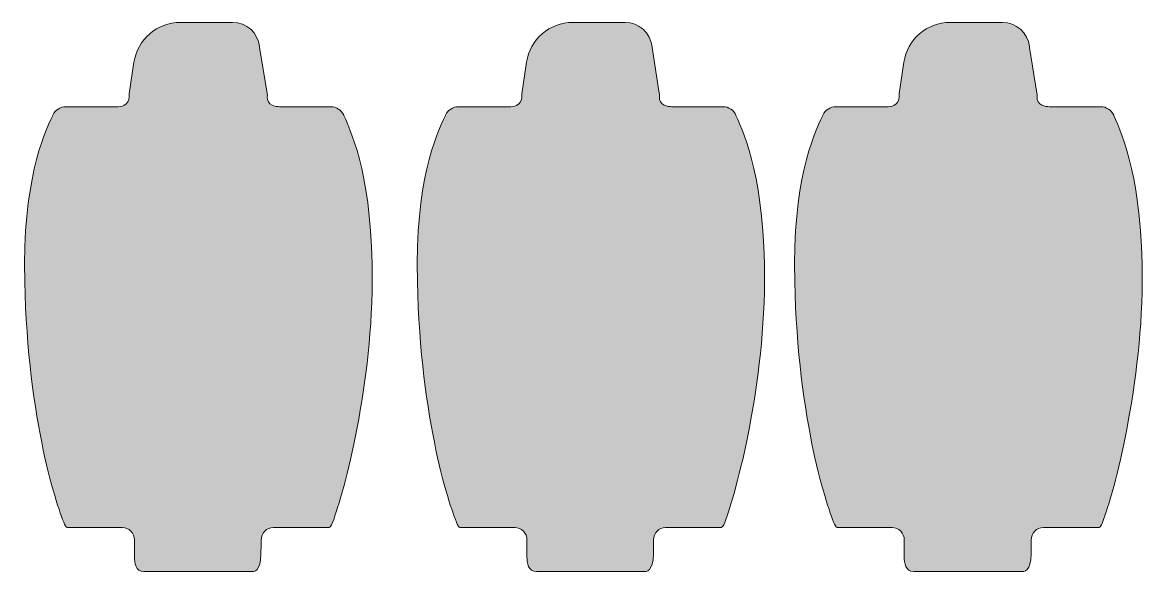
# Model space of a CAD drawing. Header units: inches. Extents: x -0.2 to 23, y 0 to 27.3.
# Drawn here: x 10.49 to 21.92, y 0 to 5.6 of the extents above; entities that cross this region are included whole.
import ezdxf

# ---------------------------------------------------------------- set-up
doc = ezdxf.new("R2010")
doc.units = ezdxf.units.IN
doc.header["$MEASUREMENT"] = 0
doc.layers.add('Paper Pumpkin Flowers', color=7, linetype='Continuous', lineweight=0)

msp = doc.modelspace()

# ---------------------------------------------------------------- hatches: boundary and pattern name
at = {"layer": 'Paper Pumpkin Flowers', "true_color": 0xe6e7e8, "transparency": 33554687}
h = msp.add_hatch(color=254, dxfattribs=at)
h.dxf.hatch_style = 2
edge = h.paths.add_edge_path()
edge.add_spline(control_points=[(12.985, 4.879), (12.988, 4.867), (12.988, 4.854), (12.986, 4.842), (12.983, 4.807), (13.003, 4.774), (13.035, 4.758), (13.058, 4.747), (13.094, 4.742), (13.111, 4.742), (13.111, 4.742), (13.635, 4.742), (13.635, 4.742), (13.692, 4.742), (13.744, 4.708), (13.767, 4.656), (13.767, 4.656), (13.767, 4.654), (13.767, 4.654), (13.863, 4.438), (14.061, 3.988), (14.057, 2.954), (14.05, 1.818), (13.746, 0.724), (13.642, 0.474), (13.635, 0.458), (13.621, 0.447), (13.606, 0.447), (13.606, 0.447), (13.049, 0.447), (13.049, 0.447), (12.981, 0.447), (12.924, 0.39), (12.924, 0.321), (12.924, 0.321), (12.924, 0.267), (12.924, 0.267), (12.924, 0.267), (12.922, 0.179), (12.922, 0.179), (12.919, -0.003), (12.853, -0.003), (12.818, -0.003), (12.818, -0.003), (11.728, -0.003), (11.728, -0.003), (11.643, -0.003), (11.631, 0.09), (11.631, 0.147), (11.631, 0.147), (11.631, 0.321), (11.631, 0.321), (11.631, 0.39), (11.575, 0.447), (11.506, 0.447), (11.506, 0.447), (10.95, 0.447), (10.95, 0.447), (10.94, 0.447), (10.932, 0.453), (10.926, 0.464), (10.847, 0.628), (10.543, 1.532), (10.511, 2.956), (10.488, 3.979), (10.697, 4.435), (10.797, 4.654), (10.797, 4.656), (10.799, 4.657), (10.799, 4.657), (10.822, 4.708), (10.874, 4.742), (10.931, 4.742), (10.931, 4.742), (11.451, 4.742), (11.451, 4.742), (11.467, 4.742), (11.499, 4.744), (11.524, 4.756), (11.558, 4.771), (11.579, 4.806), (11.576, 4.843), (11.575, 4.853), (11.576, 4.864), (11.578, 4.874), (11.578, 4.874), (11.626, 5.196), (11.626, 5.196), (11.661, 5.429), (11.862, 5.603), (12.099, 5.603), (12.099, 5.603), (12.632, 5.603), (12.632, 5.603), (12.774, 5.603), (12.892, 5.496), (12.907, 5.356), (12.907, 5.353), (12.907, 5.35), (12.908, 5.347), (12.908, 5.347), (12.985, 4.879), (12.985, 4.879)], knot_values=[0, 0, 0, 0, 1, 1, 1, 2, 2, 2, 3, 3, 3, 4, 4, 4, 5, 5, 5, 6, 6, 6, 7, 7, 7, 8, 8, 8, 9, 9, 9, 10, 10, 10, 11, 11, 11, 12, 12, 12, 13, 13, 13, 14, 14, 14, 15, 15, 15, 16, 16, 16, 17, 17, 17, 18, 18, 18, 19, 19, 19, 20, 20, 20, 21, 21, 21, 22, 22, 22, 23, 23, 23, 24, 24, 24, 25, 25, 25, 26, 26, 26, 27, 27, 27, 28, 28, 28, 29, 29, 29, 30, 30, 30, 31, 31, 31, 32, 32, 32, 33, 33, 33, 34, 34, 34, 34], degree=3, periodic=0)
h = msp.add_hatch(color=254, dxfattribs=at)
h.dxf.hatch_style = 2
edge = h.paths.add_edge_path()
edge.add_spline(control_points=[(16.986, 4.879), (16.989, 4.867), (16.989, 4.854), (16.987, 4.842), (16.985, 4.807), (17.004, 4.774), (17.036, 4.758), (17.06, 4.747), (17.096, 4.742), (17.112, 4.742), (17.112, 4.742), (17.636, 4.742), (17.636, 4.742), (17.693, 4.742), (17.746, 4.708), (17.769, 4.656), (17.769, 4.656), (17.769, 4.654), (17.769, 4.654), (17.865, 4.438), (18.064, 3.988), (18.06, 2.954), (18.053, 1.818), (17.749, 0.724), (17.644, 0.474), (17.637, 0.458), (17.624, 0.447), (17.608, 0.447), (17.608, 0.447), (17.051, 0.447), (17.051, 0.447), (16.983, 0.447), (16.928, 0.39), (16.928, 0.321), (16.928, 0.321), (16.928, 0.267), (16.928, 0.267), (16.928, 0.267), (16.926, 0.179), (16.926, 0.179), (16.924, -0.003), (16.857, -0.003), (16.822, -0.003), (16.822, -0.003), (15.733, -0.003), (15.733, -0.003), (15.649, -0.003), (15.636, 0.09), (15.636, 0.147), (15.636, 0.147), (15.636, 0.321), (15.636, 0.321), (15.636, 0.39), (15.581, 0.447), (15.512, 0.447), (15.512, 0.447), (14.957, 0.447), (14.957, 0.447), (14.947, 0.447), (14.939, 0.453), (14.933, 0.464), (14.854, 0.628), (14.55, 1.532), (14.518, 2.956), (14.494, 3.979), (14.704, 4.435), (14.804, 4.654), (14.804, 4.656), (14.806, 4.657), (14.806, 4.657), (14.829, 4.708), (14.881, 4.742), (14.937, 4.742), (14.937, 4.742), (15.458, 4.742), (15.458, 4.742), (15.474, 4.742), (15.506, 4.744), (15.531, 4.756), (15.565, 4.771), (15.586, 4.806), (15.583, 4.843), (15.582, 4.853), (15.583, 4.864), (15.585, 4.874), (15.585, 4.874), (15.632, 5.196), (15.632, 5.196), (15.667, 5.429), (15.867, 5.603), (16.104, 5.603), (16.104, 5.603), (16.637, 5.603), (16.637, 5.603), (16.779, 5.603), (16.897, 5.496), (16.912, 5.356), (16.912, 5.353), (16.912, 5.35), (16.914, 5.347), (16.914, 5.347), (16.986, 4.879), (16.986, 4.879)], knot_values=[0, 0, 0, 0, 1, 1, 1, 2, 2, 2, 3, 3, 3, 4, 4, 4, 5, 5, 5, 6, 6, 6, 7, 7, 7, 8, 8, 8, 9, 9, 9, 10, 10, 10, 11, 11, 11, 12, 12, 12, 13, 13, 13, 14, 14, 14, 15, 15, 15, 16, 16, 16, 17, 17, 17, 18, 18, 18, 19, 19, 19, 20, 20, 20, 21, 21, 21, 22, 22, 22, 23, 23, 23, 24, 24, 24, 25, 25, 25, 26, 26, 26, 27, 27, 27, 28, 28, 28, 29, 29, 29, 30, 30, 30, 31, 31, 31, 32, 32, 32, 33, 33, 33, 34, 34, 34, 34], degree=3, periodic=0)
h = msp.add_hatch(color=254, dxfattribs=at)
h.dxf.hatch_style = 2
edge = h.paths.add_edge_path()
edge.add_spline(control_points=[(20.84, 4.879), (20.843, 4.867), (20.843, 4.854), (20.842, 4.842), (20.839, 4.807), (20.858, 4.774), (20.89, 4.758), (20.914, 4.747), (20.95, 4.742), (20.967, 4.742), (20.967, 4.742), (21.49, 4.742), (21.49, 4.742), (21.547, 4.742), (21.6, 4.708), (21.624, 4.656), (21.624, 4.656), (21.624, 4.654), (21.624, 4.654), (21.719, 4.438), (21.918, 3.988), (21.914, 2.954), (21.907, 1.818), (21.603, 0.724), (21.499, 0.474), (21.492, 0.458), (21.478, 0.447), (21.462, 0.447), (21.462, 0.447), (20.906, 0.447), (20.906, 0.447), (20.837, 0.447), (20.782, 0.39), (20.782, 0.321), (20.782, 0.321), (20.782, 0.267), (20.782, 0.267), (20.782, 0.267), (20.781, 0.179), (20.781, 0.179), (20.778, -0.003), (20.711, -0.003), (20.676, -0.003), (20.676, -0.003), (19.583, -0.003), (19.583, -0.003), (19.499, -0.003), (19.486, 0.09), (19.486, 0.147), (19.486, 0.147), (19.486, 0.321), (19.486, 0.321), (19.486, 0.39), (19.431, 0.447), (19.362, 0.447), (19.362, 0.447), (18.807, 0.447), (18.807, 0.447), (18.797, 0.447), (18.789, 0.453), (18.783, 0.464), (18.704, 0.628), (18.4, 1.532), (18.368, 2.956), (18.344, 3.979), (18.554, 4.435), (18.654, 4.654), (18.654, 4.656), (18.656, 4.657), (18.656, 4.657), (18.679, 4.708), (18.731, 4.742), (18.787, 4.742), (18.787, 4.742), (19.308, 4.742), (19.308, 4.742), (19.324, 4.742), (19.356, 4.744), (19.381, 4.756), (19.415, 4.771), (19.436, 4.806), (19.433, 4.843), (19.432, 4.853), (19.433, 4.864), (19.435, 4.874), (19.435, 4.874), (19.482, 5.196), (19.482, 5.196), (19.517, 5.429), (19.717, 5.603), (19.954, 5.603), (19.954, 5.603), (20.487, 5.603), (20.487, 5.603), (20.629, 5.603), (20.747, 5.496), (20.763, 5.356), (20.763, 5.353), (20.763, 5.35), (20.764, 5.347), (20.764, 5.347), (20.84, 4.879), (20.84, 4.879)], knot_values=[0, 0, 0, 0, 1, 1, 1, 2, 2, 2, 3, 3, 3, 4, 4, 4, 5, 5, 5, 6, 6, 6, 7, 7, 7, 8, 8, 8, 9, 9, 9, 10, 10, 10, 11, 11, 11, 12, 12, 12, 13, 13, 13, 14, 14, 14, 15, 15, 15, 16, 16, 16, 17, 17, 17, 18, 18, 18, 19, 19, 19, 20, 20, 20, 21, 21, 21, 22, 22, 22, 23, 23, 23, 24, 24, 24, 25, 25, 25, 26, 26, 26, 27, 27, 27, 28, 28, 28, 29, 29, 29, 30, 30, 30, 31, 31, 31, 32, 32, 32, 33, 33, 33, 34, 34, 34, 34], degree=3, periodic=0)

# ---------------------------------------------------------------- linework, layer by layer
at = {"layer": 'Paper Pumpkin Flowers'}
for points in [[(12.985, 4.879), (12.988, 4.867), (12.988, 4.854), (12.986, 4.842), (12.983, 4.807), (13.003, 4.774), (13.035, 4.758), (13.058, 4.747), (13.094, 4.742), (13.111, 4.742), (13.111, 4.742), (13.635, 4.742), (13.635, 4.742), (13.692, 4.742), (13.744, 4.708), (13.767, 4.656), (13.767, 4.656), (13.767, 4.654), (13.767, 4.654), (13.863, 4.438), (14.061, 3.988), (14.057, 2.954), (14.05, 1.818), (13.746, 0.724), (13.642, 0.474), (13.635, 0.458), (13.621, 0.447), (13.606, 0.447), (13.606, 0.447), (13.049, 0.447), (13.049, 0.447), (12.981, 0.447), (12.924, 0.39), (12.924, 0.321), (12.924, 0.321), (12.924, 0.267), (12.924, 0.267), (12.924, 0.267), (12.922, 0.179), (12.922, 0.179), (12.919, -0.003), (12.853, -0.003), (12.818, -0.003), (12.818, -0.003), (11.728, -0.003), (11.728, -0.003), (11.643, -0.003), (11.631, 0.09), (11.631, 0.147), (11.631, 0.147), (11.631, 0.321), (11.631, 0.321), (11.631, 0.39), (11.575, 0.447), (11.506, 0.447), (11.506, 0.447), (10.95, 0.447), (10.95, 0.447), (10.94, 0.447), (10.932, 0.453), (10.926, 0.464), (10.847, 0.628), (10.543, 1.532), (10.511, 2.956), (10.488, 3.979), (10.697, 4.435), (10.797, 4.654), (10.797, 4.656), (10.799, 4.657), (10.799, 4.657), (10.822, 4.708), (10.874, 4.742), (10.931, 4.742), (10.931, 4.742), (11.451, 4.742), (11.451, 4.742), (11.467, 4.742), (11.499, 4.744), (11.524, 4.756), (11.558, 4.771), (11.579, 4.806), (11.576, 4.843), (11.575, 4.853), (11.576, 4.864), (11.578, 4.874), (11.578, 4.874), (11.626, 5.196), (11.626, 5.196), (11.661, 5.429), (11.862, 5.603), (12.099, 5.603), (12.099, 5.603), (12.632, 5.603), (12.632, 5.603), (12.774, 5.603), (12.892, 5.496), (12.907, 5.356), (12.907, 5.353), (12.907, 5.35), (12.908, 5.347), (12.908, 5.347), (12.985, 4.879), (12.985, 4.879)], [(16.986, 4.879), (16.989, 4.867), (16.989, 4.854), (16.987, 4.842), (16.985, 4.807), (17.004, 4.774), (17.036, 4.758), (17.06, 4.747), (17.096, 4.742), (17.112, 4.742), (17.112, 4.742), (17.636, 4.742), (17.636, 4.742), (17.693, 4.742), (17.746, 4.708), (17.769, 4.656), (17.769, 4.656), (17.769, 4.654), (17.769, 4.654), (17.865, 4.438), (18.064, 3.988), (18.06, 2.954), (18.053, 1.818), (17.749, 0.724), (17.644, 0.474), (17.637, 0.458), (17.624, 0.447), (17.608, 0.447), (17.608, 0.447), (17.051, 0.447), (17.051, 0.447), (16.983, 0.447), (16.928, 0.39), (16.928, 0.321), (16.928, 0.321), (16.928, 0.267), (16.928, 0.267), (16.928, 0.267), (16.926, 0.179), (16.926, 0.179), (16.924, -0.003), (16.857, -0.003), (16.822, -0.003), (16.822, -0.003), (15.733, -0.003), (15.733, -0.003), (15.649, -0.003), (15.636, 0.09), (15.636, 0.147), (15.636, 0.147), (15.636, 0.321), (15.636, 0.321), (15.636, 0.39), (15.581, 0.447), (15.512, 0.447), (15.512, 0.447), (14.957, 0.447), (14.957, 0.447), (14.947, 0.447), (14.939, 0.453), (14.933, 0.464), (14.854, 0.628), (14.55, 1.532), (14.518, 2.956), (14.494, 3.979), (14.704, 4.435), (14.804, 4.654), (14.804, 4.656), (14.806, 4.657), (14.806, 4.657), (14.829, 4.708), (14.881, 4.742), (14.937, 4.742), (14.937, 4.742), (15.458, 4.742), (15.458, 4.742), (15.474, 4.742), (15.506, 4.744), (15.531, 4.756), (15.565, 4.771), (15.586, 4.806), (15.583, 4.843), (15.582, 4.853), (15.583, 4.864), (15.585, 4.874), (15.585, 4.874), (15.632, 5.196), (15.632, 5.196), (15.667, 5.429), (15.867, 5.603), (16.104, 5.603), (16.104, 5.603), (16.637, 5.603), (16.637, 5.603), (16.779, 5.603), (16.897, 5.496), (16.912, 5.356), (16.912, 5.353), (16.912, 5.35), (16.914, 5.347), (16.914, 5.347), (16.986, 4.879), (16.986, 4.879)], [(20.84, 4.879), (20.843, 4.867), (20.843, 4.854), (20.842, 4.842), (20.839, 4.807), (20.858, 4.774), (20.89, 4.758), (20.914, 4.747), (20.95, 4.742), (20.967, 4.742), (20.967, 4.742), (21.49, 4.742), (21.49, 4.742), (21.547, 4.742), (21.6, 4.708), (21.624, 4.656), (21.624, 4.656), (21.624, 4.654), (21.624, 4.654), (21.719, 4.438), (21.918, 3.988), (21.914, 2.954), (21.907, 1.818), (21.603, 0.724), (21.499, 0.474), (21.492, 0.458), (21.478, 0.447), (21.462, 0.447), (21.462, 0.447), (20.906, 0.447), (20.906, 0.447), (20.837, 0.447), (20.782, 0.39), (20.782, 0.321), (20.782, 0.321), (20.782, 0.267), (20.782, 0.267), (20.782, 0.267), (20.781, 0.179), (20.781, 0.179), (20.778, -0.003), (20.711, -0.003), (20.676, -0.003), (20.676, -0.003), (19.583, -0.003), (19.583, -0.003), (19.499, -0.003), (19.486, 0.09), (19.486, 0.147), (19.486, 0.147), (19.486, 0.321), (19.486, 0.321), (19.486, 0.39), (19.431, 0.447), (19.362, 0.447), (19.362, 0.447), (18.807, 0.447), (18.807, 0.447), (18.797, 0.447), (18.789, 0.453), (18.783, 0.464), (18.704, 0.628), (18.4, 1.532), (18.368, 2.956), (18.344, 3.979), (18.554, 4.435), (18.654, 4.654), (18.654, 4.656), (18.656, 4.657), (18.656, 4.657), (18.679, 4.708), (18.731, 4.742), (18.787, 4.742), (18.787, 4.742), (19.308, 4.742), (19.308, 4.742), (19.324, 4.742), (19.356, 4.744), (19.381, 4.756), (19.415, 4.771), (19.436, 4.806), (19.433, 4.843), (19.432, 4.853), (19.433, 4.864), (19.435, 4.874), (19.435, 4.874), (19.482, 5.196), (19.482, 5.196), (19.517, 5.429), (19.717, 5.603), (19.954, 5.603), (19.954, 5.603), (20.487, 5.603), (20.487, 5.603), (20.629, 5.603), (20.747, 5.496), (20.763, 5.356), (20.763, 5.353), (20.763, 5.35), (20.764, 5.347), (20.764, 5.347), (20.84, 4.879), (20.84, 4.879)]]:
    msp.add_open_spline(points, degree=3, knots=[0, 0, 0, 0, 1, 1, 1, 2, 2, 2, 3, 3, 3, 4, 4, 4, 5, 5, 5, 6, 6, 6, 7, 7, 7, 8, 8, 8, 9, 9, 9, 10, 10, 10, 11, 11, 11, 12, 12, 12, 13, 13, 13, 14, 14, 14, 15, 15, 15, 16, 16, 16, 17, 17, 17, 18, 18, 18, 19, 19, 19, 20, 20, 20, 21, 21, 21, 22, 22, 22, 23, 23, 23, 24, 24, 24, 25, 25, 25, 26, 26, 26, 27, 27, 27, 28, 28, 28, 29, 29, 29, 30, 30, 30, 31, 31, 31, 32, 32, 32, 33, 33, 33, 34, 34, 34, 34], dxfattribs=at)

doc.saveas('drawing.dxf')
